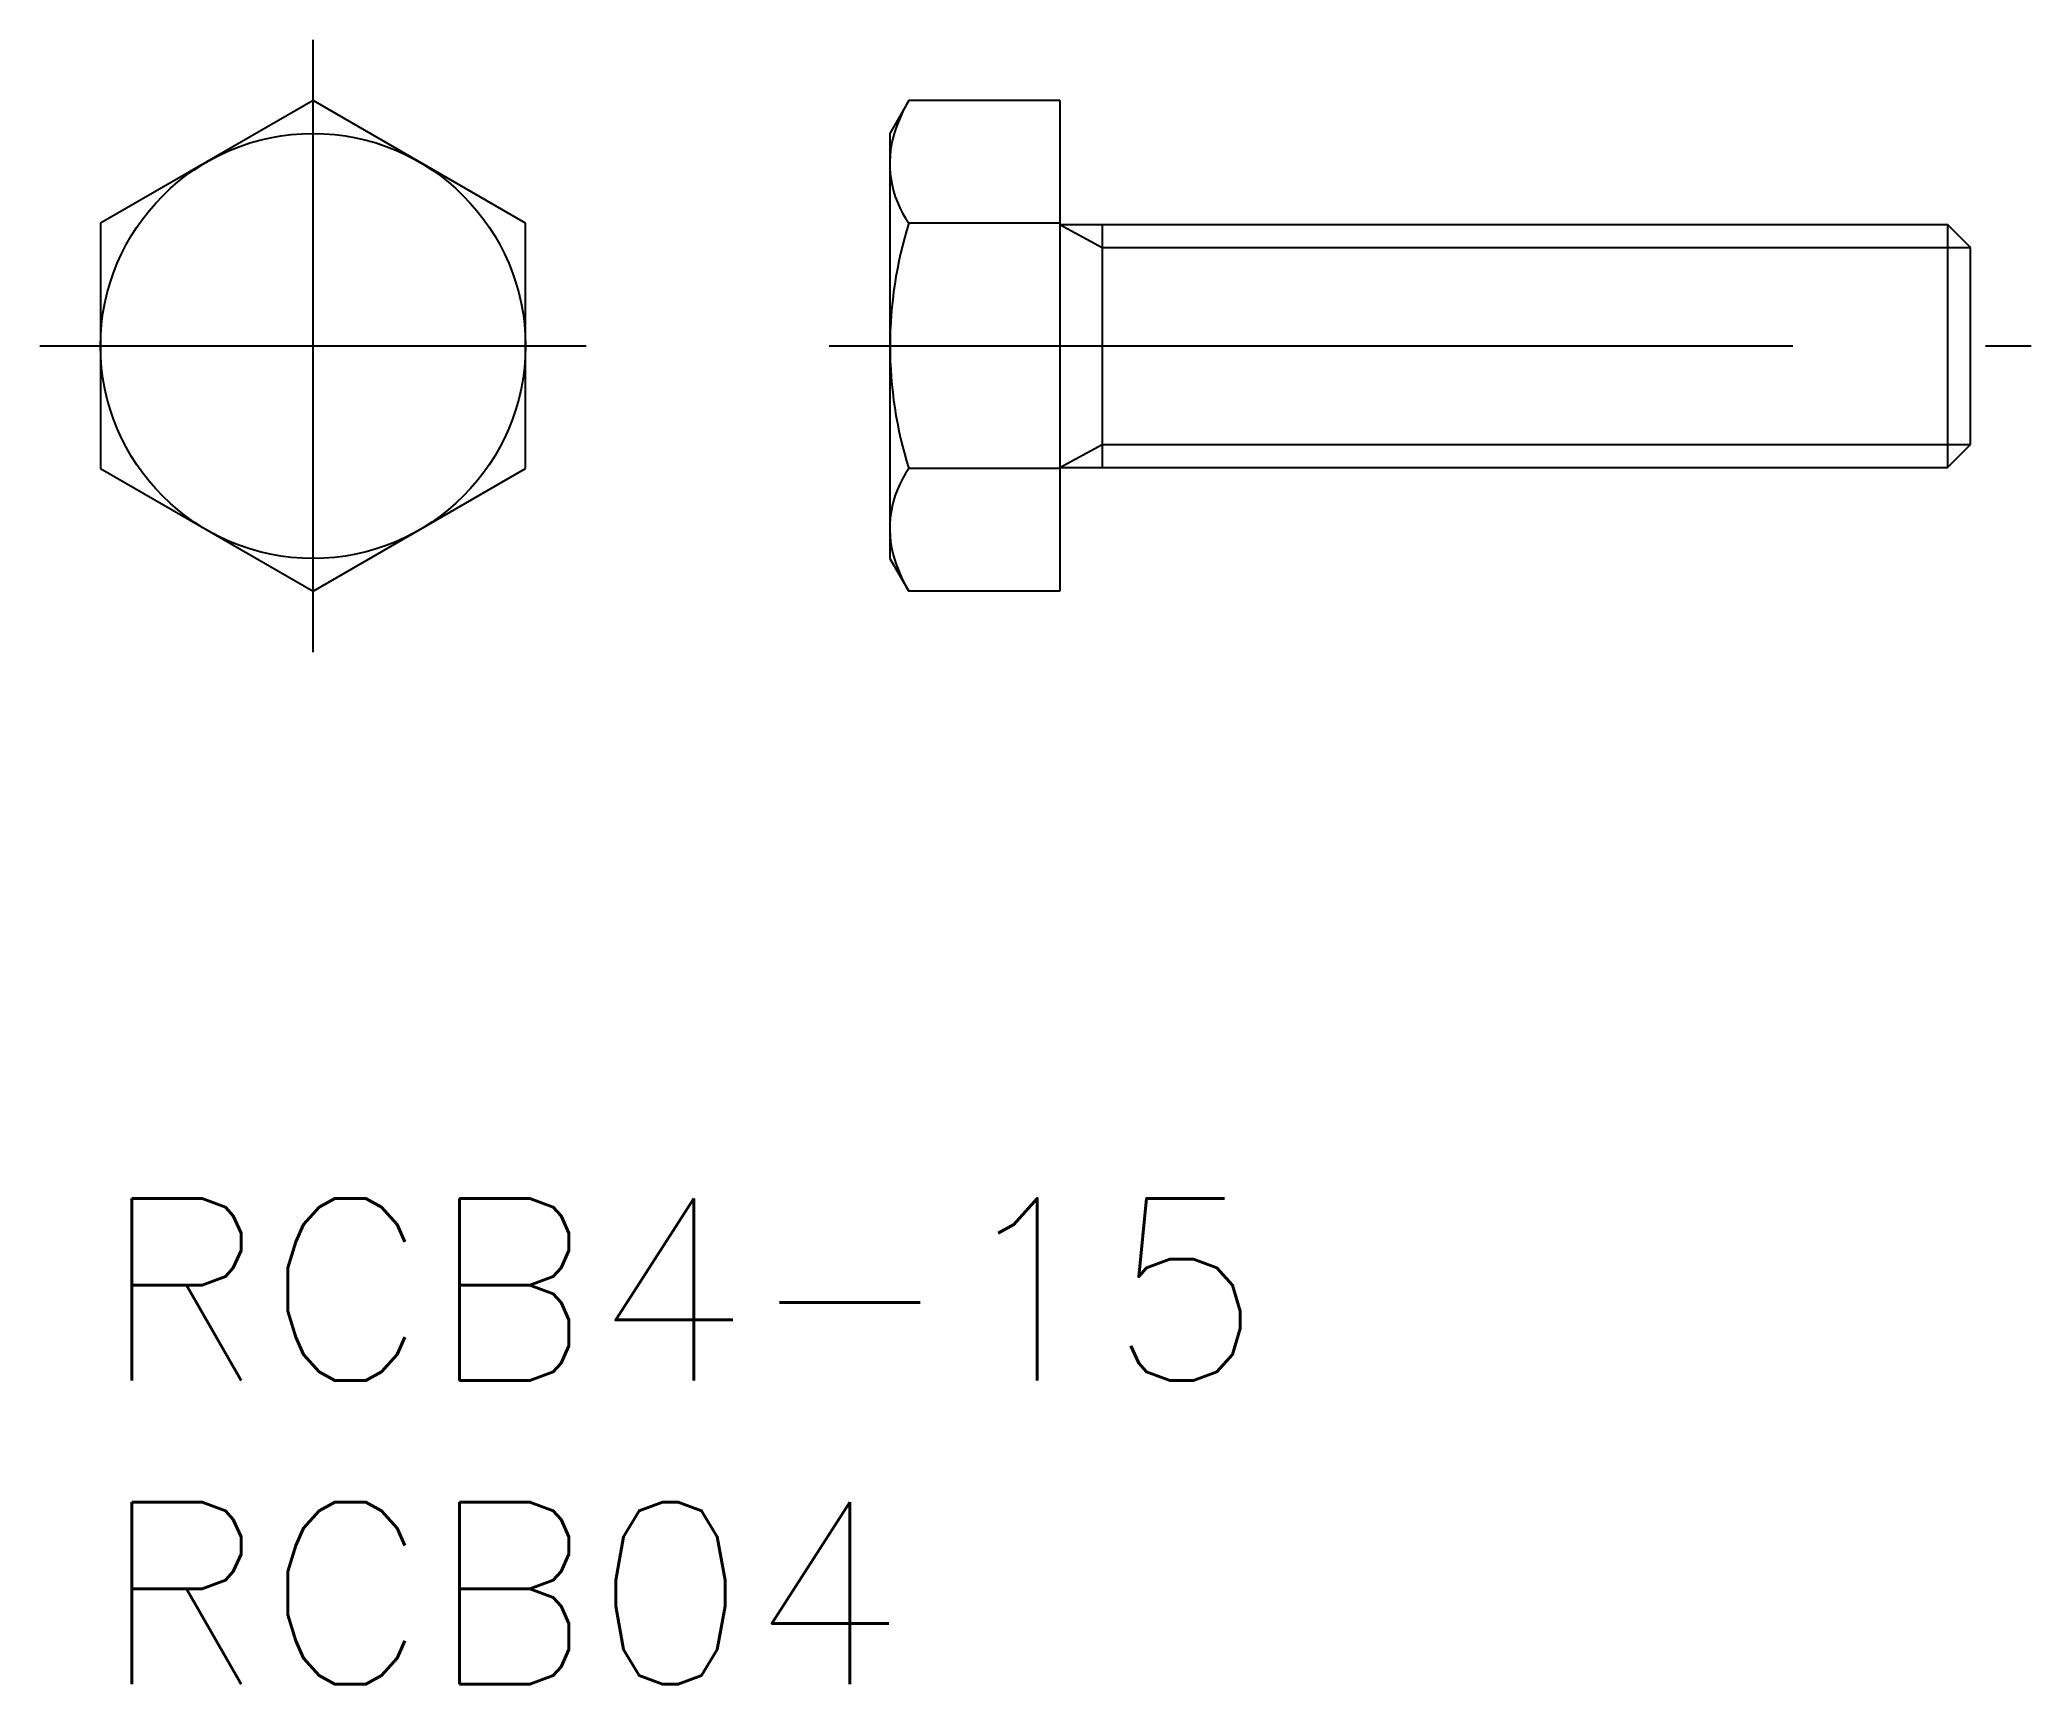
# Model space of a CAD drawing. Extents: x -1 to 31.8, y -8 to 19.1.
import ezdxf

# ---------------------------------------------------------------- set-up
doc = ezdxf.new("R2010")
doc.units = 0
doc.header["$LTSCALE"] = 0.5
doc.linetypes.add('CENTER', pattern=[50.8, 31.75, -6.35, 6.35, -6.35])
for name, color, linetype in [('MSM_CENTER', 1, 'CENTER'), ('MSM_CONTINUOUS', 7, 'CONTINUOUS'), ('MSM_NARROW', 5, 'CONTINUOUS'), ('MSM_PART_NUMBER', 7, 'CONTINUOUS')]:
    doc.layers.add(name, color=color, linetype=linetype)
doc.styles.get("Standard").update_dxf_attribs({"font": 'txt.shx', "height": 3, "bigfont": 'bigfont.shx'})

# ---------------------------------------------------------------- blocks, each defined once
blk = doc.blocks.new('*U7')
at = {"layer": 'MSM_PART_NUMBER'}
blk.add_text('RCB4-15', height=3, dxfattribs=at).set_placement((0, -3))
blk = doc.blocks.new('*U8')
at = {"layer": 'MSM_PART_NUMBER'}
blk.add_text('RCB04', height=3, dxfattribs=at).set_placement((0, -8))

msp = doc.modelspace()

# ---------------------------------------------------------------- linework, layer by layer
at = {"layer": 'MSM_CENTER'}
for p, q in [((3.5, 9), (3.5, 19.083)), ((-1, 14.041), (8, 14.041)), ((12, 14.041), (31.8, 14.041))]:
    msp.add_line(p, q, dxfattribs=at)
at = {"layer": 'MSM_CONTINUOUS'}
for p, q in [((3.5, 18.083), (0, 16.062)), ((7, 16.062), (3.5, 18.083)), ((13.313, 18.083), (13, 17.541)), ((15.8, 18.083), (13.313, 18.083)), ((15.8, 18.083), (15.8, 10)), ((13, 17.541), (13, 10.541)), ((0, 16.062), (0, 12.021)), ((7, 12.021), (7, 16.062)), ((15.8, 16.062), (13.313, 16.062)), ((15.8, 16.041), (30.421, 16.041)), ((16.5, 16.041), (16.5, 12.041)), ((30.8, 15.662), (30.421, 16.041)), ((30.421, 16.041), (30.421, 12.041)), ((30.8, 12.42), (30.8, 15.662)), ((30.421, 12.041), (30.8, 12.42)), ((0, 12.021), (3.5, 10)), ((3.5, 10), (7, 12.021)), ((15.8, 12.021), (13.313, 12.021)), ((15.8, 12.041), (30.421, 12.041)), ((13, 10.541), (13.313, 10)), ((15.8, 10), (13.313, 10))]:
    msp.add_line(p, q, dxfattribs=at)
msp.add_circle((3.5, 14.041), 3.5, dxfattribs=at)
for centre, radius, start, end in [((15.69, 16.702), 2.749, 149.8543, 161.9143), ((14.712, 17.049), 1.712, 162.7729, 215.1818), ((19.761, 14.041), 6.757, 162.5999, 197.4001), ((14.712, 11.034), 1.712, 144.8182, 197.2271), ((15.69, 11.38), 2.749, 198.0857, 210.1457)]:
    msp.add_arc(centre, radius, start, end, dxfattribs=at)
at = {"layer": 'MSM_NARROW'}
for p, q in [((15.8, 16.041), (16.5, 15.662)), ((16.5, 15.662), (30.8, 15.662)), ((15.8, 12.041), (16.5, 12.42)), ((16.5, 12.42), (30.8, 12.42))]:
    msp.add_line(p, q, dxfattribs=at)

# ---------------------------------------------------------------- block references
at = {"layer": 'MSM_CONTINUOUS'}
for name in ['*U7', '*U8']:
    msp.add_blockref(name, (0, 0), dxfattribs=at)

doc.saveas('drawing.dxf')
